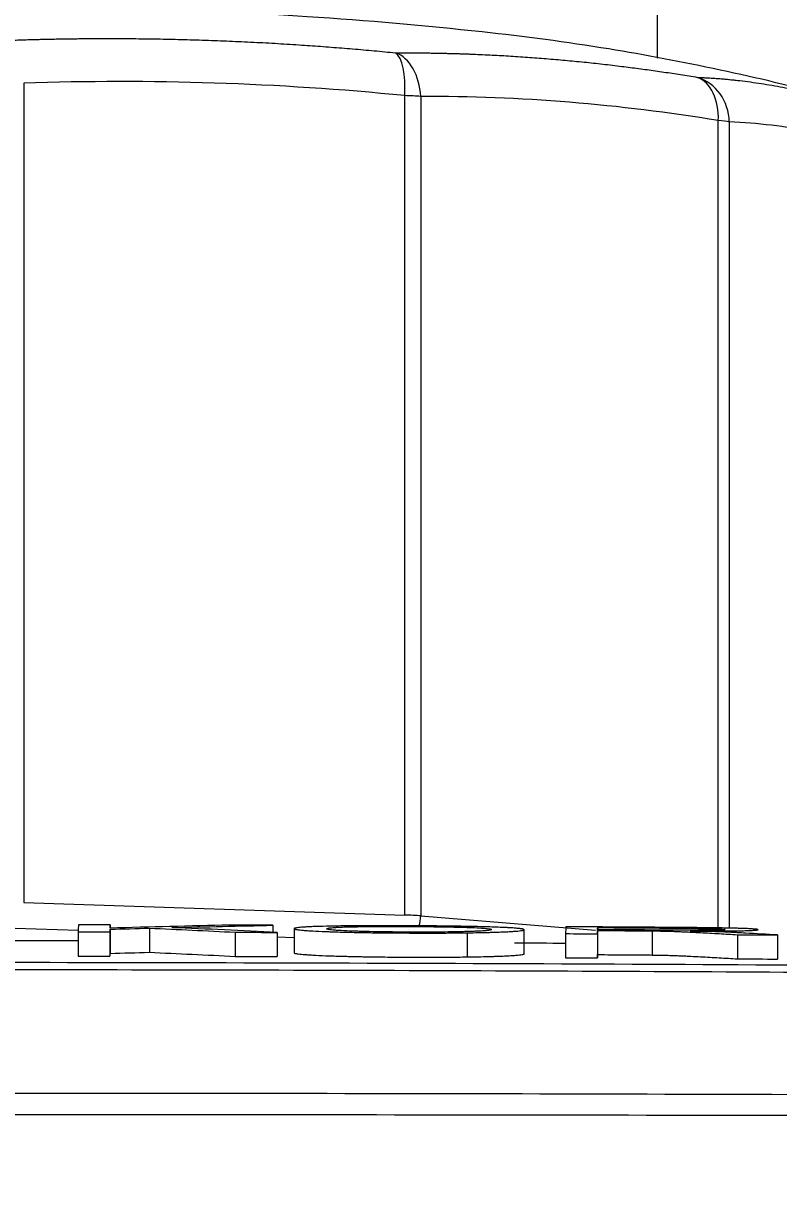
# Model space of a CAD drawing. Header units: millimetres. Extents: x 2433 to 4809, y -10272 to -6912.
# Drawn here: x 3188.61 to 3204.3, y -7997.85 to -7973.26 of the extents above; entities that cross this region are included whole.
import ezdxf

# ---------------------------------------------------------------- set-up
doc = ezdxf.new("R2010")
doc.units = ezdxf.units.MM
doc.layers.add('DIM', color=3, linetype='Continuous', lineweight=13)
doc.styles.add('ARIAL', font='arial.ttf')
doc.dimstyles.get("Standard").update_dxf_attribs({"dimtxt": 15, "dimasz": 15, "dimexe": 0.18, "dimexo": 0.0625, "dimgap": 4, "dimtad": 0, "dimtih": 1, "dimtoh": 1, "dimdec": 1, "dimdsep": 46, "dimtxsty": 'ARIAL', "dimcen": 0, "dimclrd": 3, "dimclre": 3, "dimclrt": 3, "dimadec": 0, "dimazin": 0, "dimtfac": 1, "dimtdec": 1, "dimtofl": 0, "dimtmove": 0, "dimatfit": 3, "dimfxl": 1, "dimtolj": 1, "dimtzin": 0, "dimarcsym": 0})

# ---------------------------------------------------------------- blocks, each defined once
blk = doc.blocks.new('*D46')
at = {"layer": 'Defpoints', "color": 0, "transparency": 16777216}
for p in [(3184.787, -7905.985), (3696.954, -9950.155), (3696.954, -9950.155)]:
    blk.add_point(p, dxfattribs=at)
at = {"layer": 'DIM', "color": 3, "lineweight": -2, "transparency": 16777216}
for p, q in [((3184.85, -7905.985), (3697.134, -7905.985)), ((3696.954, -7923.985), (3696.954, -8911.271)), ((3696.954, -9932.155), (3696.954, -8944.87)), ((3697.016, -9950.155), (3697.134, -9950.155))]:
    blk.add_line(p, q, dxfattribs=at)
at = {"layer": 'DIM', "color": 3, "transparency": 16777216}
for points in [[(3693.954, -7923.985), (3699.954, -7923.985), (3696.954, -7905.985)], [(3693.954, -9932.155), (3699.954, -9932.155), (3696.954, -9950.155)]]:
    blk.add_solid(points, dxfattribs=at)
at = {"layer": 'DIM', "color": 3, "transparency": 16777216, "insert": (3696.954, -8928.07), "char_height": 18, "attachment_point": 5, "style": 'ARIAL'}
blk.add_mtext('\\A1;(2280)', dxfattribs=at)

msp = doc.modelspace()

# ---------------------------------------------------------------- linework, layer by layer
at = {"linetype": 'Continuous', "lineweight": 18}
for p, q in [((3201.787, -7973.974), (3201.787, -7965.715)), ((3190.41, -7992.075), (3190.41, -7992.577)), ((3190.414, -7991.984), (3190.414, -7992.051)), ((3191.23, -7992.053), (3191.23, -7992.555)), ((3193.794, -7991.994), (3193.794, -7992.137)), ((3200.544, -7992.041), (3200.544, -7992.085)), ((3189.747, -7992.131), (3189.747, -7992.632)), ((3190.408, -7992.132), (3190.408, -7992.634)), ((3193.007, -7992.138), (3193.007, -7992.64)), ((3193.881, -7992.141), (3193.881, -7992.643)), ((3199.876, -7992.167), (3199.876, -7992.669)), ((3200.539, -7992.171), (3200.539, -7992.672)), ((3200.541, -7992.102), (3200.541, -7992.603)), ((3201.677, -7992.109), (3201.677, -7992.611)), ((3203.451, -7992.189), (3203.451, -7992.69)), ((3204.282, -7992.194), (3204.282, -7992.696))]:
    msp.add_line(p, q, dxfattribs=at)
at = {"linetype": 'Continuous', "lineweight": 13}
for p, q in [((3188.614, -7974.493), (3188.614, -7991.523)), ((3196.533, -7991.781), (3196.533, -7974.751)), ((3196.865, -7974.768), (3196.865, -7991.799)), ((3203.05, -7992.048), (3203.05, -7975.271)), ((3203.278, -7975.298), (3203.278, -7992.052)), ((3188.614, -7991.523), (3196.533, -7991.781)), ((3196.865, -7991.799), (3200.496, -7992.094)), ((3189.748, -7992.104), (3188.439, -7992.062)), ((3194.235, -7992.251), (3193.881, -7992.239)), ((3197.837, -7992.651), (3197.837, -7992.149))]:
    msp.add_line(p, q, dxfattribs=at)
at = {"linetype": 'Continuous', "lineweight": 18, "extrusion": (0, 0, -1)}
msp.add_arc((-3184.787, -7972.915), 26, 128.6803, 210.5719, dxfattribs=at)
at = {"linetype": 'Continuous', "lineweight": 13}
msp.add_arc((3184.787, -7972.915), 24.5, 336.0234, 48.4537, dxfattribs=at)
for centre, major_axis, ratio, start_param, end_param in [((3196.183, -7974.832), (-0.005, 1), 0.683336, 4.77304, 6.037517), ((3196.183, -7974.832), (0.099, 0.995), 0.342438, 4.828573, 6.09305), ((3202.368, -7975.335), (0.04, 0.999), 0.91007, 4.784744, 6.049221), ((3202.368, -7975.335), (0.165, 0.986), 0.67237, 4.888534, 6.153011), ((3196.183, -7974.832), (-1, 0), 0.087156, 3.962179, 4.354878), ((3202.368, -7975.335), (-1, 0), 0.087156, 3.56948, 3.962179), ((3196.183, -7991.862), (-1, 0), 0.087156, 3.962179, 4.354878), ((3196.524, -7991.831), (-0.04, -0.498), 0.679198, 1.264753, 1.689825)]:
    msp.add_ellipse(centre, major_axis=major_axis, ratio=ratio, start_param=start_param, end_param=end_param, dxfattribs=at)
at = {"linetype": 'Continuous', "lineweight": 18}
for points, knots in [([(3205.737, -7974.922), (3205.635, -7974.886), (3204.736, -7974.582), (3203.044, -7974.197), (3200.624, -7973.731), (3197.858, -7973.374), (3194.763, -7973.109), (3191.226, -7972.925), (3187.699, -7972.829), (3184.091, -7972.807), (3180.568, -7972.856), (3177.125, -7972.978), (3173.679, -7973.192), (3170.593, -7973.494), (3167.717, -7973.95), (3165.599, -7974.387), (3164.387, -7974.763), (3164.05, -7974.874)], [0, 0, 0, 0, 0.007267, 0.063999, 0.122625, 0.19141, 0.284019, 0.361251, 0.441573, 0.517676, 0.593093, 0.669703, 0.750451, 0.843607, 0.913436, 0.976116, 1, 1, 1, 1]), ([(3194.905, -7992.014), (3194.8, -7992.016), (3194.708, -7992.019), (3194.589, -7992.023), (3194.552, -7992.025), (3194.502, -7992.028), (3194.486, -7992.028), (3194.456, -7992.03), (3194.442, -7992.031), (3194.375, -7992.036), (3194.335, -7992.04), (3194.29, -7992.046), (3194.278, -7992.048), (3194.263, -7992.051), (3194.258, -7992.052), (3194.251, -7992.054), (3194.247, -7992.055), (3194.239, -7992.058), (3194.236, -7992.061), (3194.234, -7992.064), (3194.234, -7992.065), (3194.235, -7992.067), (3194.238, -7992.071), (3194.248, -7992.074), (3194.263, -7992.077), (3194.268, -7992.079), (3194.281, -7992.081), (3194.288, -7992.082), (3194.328, -7992.088), (3194.371, -7992.092), (3194.452, -7992.099), (3194.482, -7992.102), (3194.532, -7992.105), (3194.549, -7992.106), (3194.585, -7992.108), (3194.604, -7992.109), (3194.702, -7992.115), (3194.815, -7992.12), (3194.948, -7992.125), (3195.002, -7992.127), (3195.03, -7992.128), (3195.117, -7992.131), (3195.177, -7992.133), (3195.27, -7992.135), (3195.301, -7992.136), (3195.365, -7992.138), (3195.397, -7992.138), (3195.496, -7992.141), (3195.564, -7992.142), (3195.669, -7992.144), (3195.704, -7992.145), (3195.775, -7992.146), (3195.883, -7992.147), (3196.066, -7992.15), (3196.215, -7992.151), (3196.329, -7992.152), (3196.367, -7992.153), (3196.443, -7992.153), (3196.481, -7992.153), (3196.672, -7992.154), (3196.823, -7992.155), (3197.049, -7992.155), (3197.124, -7992.155), (3197.236, -7992.154), (3197.273, -7992.154), (3197.347, -7992.154), (3197.529, -7992.153), (3197.703, -7992.151), (3197.837, -7992.149)], [0, 0, 0, 0, 0.0625, 0.0625, 0.09375, 0.09375, 0.109375, 0.109375, 0.125, 0.125, 0.1875, 0.1875, 0.21875, 0.21875, 0.234375, 0.234375, 0.25, 0.25, 0.28125, 0.28125, 0.296875, 0.296875, 0.3125, 0.34375, 0.34375, 0.359375, 0.359375, 0.375, 0.375, 0.4375, 0.4375, 0.46875, 0.46875, 0.484375, 0.484375, 0.5, 0.5, 0.5625, 0.578125, 0.578125, 0.59375, 0.59375, 0.625, 0.625, 0.640625, 0.640625, 0.65625, 0.65625, 0.6875, 0.6875, 0.703125, 0.703125, 0.71875, 0.75, 0.78125, 0.78125, 0.796875, 0.796875, 0.8125, 0.8125, 0.875, 0.875, 0.90625, 0.90625, 0.921875, 0.921875, 0.9375, 1, 1, 1, 1]), ([(3197.837, -7992.149), (3197.996, -7992.147), (3198.14, -7992.144), (3198.302, -7992.14), (3198.333, -7992.139), (3198.379, -7992.138), (3198.394, -7992.137), (3198.423, -7992.136), (3198.495, -7992.134), (3198.559, -7992.131), (3198.653, -7992.127), (3198.696, -7992.125), (3198.745, -7992.122), (3198.754, -7992.121), (3198.773, -7992.12), (3198.8, -7992.118), (3198.824, -7992.117), (3198.9, -7992.111), (3198.943, -7992.106), (3198.979, -7992.099), (3198.986, -7992.098), (3198.996, -7992.095), (3199.001, -7992.094), (3199.011, -7992.09), (3199.015, -7992.088), (3199.016, -7992.08), (3199.005, -7992.075), (3198.972, -7992.069), (3198.964, -7992.067), (3198.947, -7992.065), (3198.918, -7992.061), (3198.856, -7992.055), (3198.79, -7992.05), (3198.734, -7992.047), (3198.715, -7992.046), (3198.683, -7992.044), (3198.673, -7992.043), (3198.651, -7992.042), (3198.549, -7992.037), (3198.427, -7992.032), (3198.284, -7992.028), (3198.268, -7992.027), (3198.235, -7992.026), (3198.219, -7992.026), (3198.168, -7992.025), (3198.064, -7992.022), (3197.954, -7992.019), (3197.801, -7992.016), (3197.721, -7992.015), (3197.619, -7992.013), (3197.598, -7992.013), (3197.556, -7992.012), (3197.494, -7992.011), (3197.346, -7992.009), (3197.216, -7992.008), (3197.084, -7992.007), (3197.018, -7992.006), (3196.951, -7992.005), (3196.907, -7992.005), (3196.884, -7992.005), (3196.772, -7992.004), (3196.682, -7992.004), (3196.504, -7992.003), (3196.414, -7992.003), (3196.281, -7992.002), (3196.214, -7992.002), (3196.148, -7992.002), (3196.103, -7992.002), (3196.081, -7992.002), (3195.971, -7992.002), (3195.798, -7992.003), (3195.633, -7992.004), (3195.512, -7992.004), (3195.472, -7992.005), (3195.413, -7992.005), (3195.394, -7992.006), (3195.355, -7992.006), (3195.183, -7992.008), (3195.029, -7992.011), (3194.905, -7992.014)], [0, 0, 0, 0, 0.0625, 0.0625, 0.078125, 0.078125, 0.085938, 0.085938, 0.09375, 0.125, 0.125, 0.15625, 0.15625, 0.164063, 0.164063, 0.171875, 0.1875, 0.1875, 0.25, 0.25, 0.265625, 0.265625, 0.28125, 0.28125, 0.3125, 0.3125, 0.375, 0.375, 0.390625, 0.390625, 0.40625, 0.4375, 0.46875, 0.46875, 0.484375, 0.484375, 0.492187, 0.492187, 0.5, 0.5625, 0.5625, 0.570312, 0.570312, 0.578125, 0.578125, 0.59375, 0.625, 0.625, 0.65625, 0.65625, 0.664062, 0.664062, 0.671875, 0.6875, 0.71875, 0.71875, 0.734375, 0.742187, 0.742187, 0.75, 0.75, 0.78125, 0.78125, 0.8125, 0.8125, 0.828125, 0.835937, 0.835937, 0.84375, 0.84375, 0.875, 0.90625, 0.90625, 0.921875, 0.921875, 0.929687, 0.929687, 0.9375, 1, 1, 1, 1]), ([(3195.4, -7992.113), (3195.307, -7992.11), (3195.228, -7992.106), (3195.146, -7992.101), (3195.131, -7992.1), (3195.101, -7992.098), (3195.088, -7992.097), (3195.049, -7992.094), (3195.028, -7992.092), (3194.99, -7992.088), (3194.974, -7992.086), (3194.949, -7992.081), (3194.939, -7992.079), (3194.925, -7992.075), (3194.92, -7992.073), (3194.915, -7992.069), (3194.915, -7992.067), (3194.919, -7992.061), (3194.927, -7992.058), (3194.947, -7992.053), (3194.952, -7992.052), (3194.962, -7992.05), (3194.967, -7992.049), (3194.986, -7992.046), (3195.001, -7992.045), (3195.036, -7992.041), (3195.057, -7992.039), (3195.093, -7992.037), (3195.106, -7992.036), (3195.133, -7992.035), (3195.148, -7992.034), (3195.195, -7992.032), (3195.23, -7992.03), (3195.289, -7992.028), (3195.31, -7992.028), (3195.342, -7992.027), (3195.354, -7992.026), (3195.377, -7992.026), (3195.389, -7992.026), (3195.412, -7992.025), (3195.425, -7992.025), (3195.449, -7992.024), (3195.487, -7992.024), (3195.526, -7992.023), (3195.605, -7992.021), (3195.661, -7992.021), (3195.748, -7992.02), (3195.777, -7992.019), (3195.837, -7992.019), (3195.928, -7992.018), (3196.054, -7992.017), (3196.151, -7992.017), (3196.218, -7992.017), (3196.251, -7992.017), (3196.352, -7992.017), (3196.419, -7992.017), (3196.52, -7992.017), (3196.554, -7992.017), (3196.622, -7992.018), (3196.656, -7992.018), (3196.724, -7992.018), (3196.758, -7992.018), (3196.826, -7992.019), (3196.86, -7992.019), (3197.027, -7992.021), (3197.157, -7992.022), (3197.313, -7992.025), (3197.344, -7992.025), (3197.406, -7992.026), (3197.436, -7992.027), (3197.524, -7992.028), (3197.58, -7992.03), (3197.688, -7992.032), (3197.739, -7992.034), (3197.811, -7992.036), (3197.835, -7992.037), (3197.88, -7992.038), (3197.901, -7992.039), (3198.004, -7992.043), (3198.073, -7992.047), (3198.129, -7992.05)], [0, 0, 0, 0, 0.0625, 0.0625, 0.078125, 0.078125, 0.09375, 0.09375, 0.125, 0.125, 0.15625, 0.15625, 0.1875, 0.1875, 0.21875, 0.21875, 0.25, 0.25, 0.3125, 0.3125, 0.328125, 0.328125, 0.34375, 0.34375, 0.375, 0.375, 0.40625, 0.40625, 0.421875, 0.421875, 0.4375, 0.4375, 0.46875, 0.46875, 0.484375, 0.484375, 0.492187, 0.492187, 0.5, 0.5, 0.507812, 0.507812, 0.515625, 0.53125, 0.53125, 0.5625, 0.5625, 0.578125, 0.578125, 0.59375, 0.625, 0.640625, 0.640625, 0.65625, 0.65625, 0.6875, 0.6875, 0.703125, 0.703125, 0.71875, 0.71875, 0.734375, 0.734375, 0.75, 0.75, 0.8125, 0.8125, 0.828125, 0.828125, 0.84375, 0.84375, 0.875, 0.875, 0.90625, 0.90625, 0.921875, 0.921875, 0.9375, 0.9375, 1, 1, 1, 1]), ([(3198.129, -7992.05), (3198.176, -7992.053), (3198.214, -7992.056), (3198.272, -7992.063), (3198.294, -7992.066), (3198.312, -7992.07), (3198.315, -7992.071), (3198.321, -7992.072), (3198.328, -7992.075), (3198.332, -7992.077), (3198.334, -7992.081), (3198.334, -7992.082), (3198.331, -7992.085), (3198.328, -7992.087), (3198.316, -7992.092), (3198.302, -7992.095), (3198.274, -7992.099), (3198.268, -7992.1), (3198.255, -7992.102), (3198.248, -7992.102), (3198.226, -7992.105), (3198.209, -7992.106), (3198.151, -7992.111), (3198.103, -7992.114), (3198.038, -7992.117), (3198.03, -7992.117), (3198.015, -7992.118), (3198.007, -7992.118), (3197.983, -7992.119), (3197.95, -7992.121), (3197.915, -7992.122), (3197.879, -7992.123), (3197.86, -7992.124), (3197.802, -7992.125), (3197.762, -7992.126), (3197.698, -7992.128), (3197.665, -7992.128), (3197.631, -7992.129), (3197.608, -7992.13), (3197.597, -7992.13), (3197.491, -7992.132), (3197.343, -7992.134), (3197.182, -7992.135), (3197.099, -7992.135), (3197.071, -7992.135), (3197.015, -7992.136), (3196.987, -7992.136), (3196.847, -7992.136), (3196.733, -7992.136), (3196.59, -7992.135), (3196.561, -7992.135), (3196.504, -7992.135), (3196.419, -7992.134), (3196.278, -7992.133), (3196.168, -7992.131), (3196.086, -7992.13), (3196.059, -7992.13), (3196.005, -7992.129), (3195.979, -7992.129), (3195.847, -7992.126), (3195.748, -7992.124), (3195.61, -7992.12), (3195.566, -7992.119), (3195.502, -7992.117), (3195.481, -7992.116), (3195.44, -7992.115), (3195.42, -7992.114), (3195.4, -7992.113)], [0, 0, 0, 0, 0.0625, 0.0625, 0.125, 0.125, 0.140625, 0.140625, 0.15625, 0.1875, 0.1875, 0.21875, 0.21875, 0.25, 0.25, 0.3125, 0.3125, 0.328125, 0.328125, 0.34375, 0.34375, 0.375, 0.375, 0.4375, 0.4375, 0.445313, 0.445313, 0.453125, 0.453125, 0.46875, 0.484375, 0.484375, 0.5, 0.5, 0.53125, 0.53125, 0.546875, 0.554688, 0.554688, 0.5625, 0.5625, 0.625, 0.65625, 0.65625, 0.671875, 0.671875, 0.6875, 0.6875, 0.75, 0.75, 0.765625, 0.765625, 0.78125, 0.8125, 0.84375, 0.84375, 0.859375, 0.859375, 0.875, 0.875, 0.9375, 0.9375, 0.96875, 0.96875, 0.984375, 0.984375, 1, 1, 1, 1]), ([(3202.467, -7992.112), (3202.54, -7992.112), (3202.611, -7992.113), (3202.752, -7992.113), (3202.822, -7992.113), (3202.96, -7992.112), (3203.028, -7992.112), (3203.128, -7992.112), (3203.161, -7992.111), (3203.226, -7992.111), (3203.258, -7992.111), (3203.35, -7992.11), (3203.408, -7992.109), (3203.476, -7992.108), (3203.489, -7992.108), (3203.515, -7992.107), (3203.528, -7992.107), (3203.565, -7992.106), (3203.589, -7992.105), (3203.655, -7992.103), (3203.695, -7992.102), (3203.746, -7992.1), (3203.762, -7992.099), (3203.79, -7992.097), (3203.803, -7992.097), (3203.836, -7992.094), (3203.852, -7992.092), (3203.865, -7992.09), (3203.867, -7992.09), (3203.871, -7992.089), (3203.876, -7992.087), (3203.877, -7992.086), (3203.877, -7992.083), (3203.872, -7992.081), (3203.86, -7992.079), (3203.857, -7992.078), (3203.85, -7992.077), (3203.84, -7992.076), (3203.808, -7992.073), (3203.769, -7992.07), (3203.722, -7992.067), (3203.705, -7992.066), (3203.669, -7992.064), (3203.65, -7992.063), (3203.588, -7992.061), (3203.542, -7992.059), (3203.478, -7992.057), (3203.465, -7992.057), (3203.438, -7992.056), (3203.424, -7992.055), (3203.382, -7992.054), (3203.294, -7992.052), (3203.198, -7992.05), (3203.114, -7992.049), (3203.097, -7992.048), (3203.062, -7992.048), (3203.045, -7992.048), (3202.993, -7992.047), (3202.958, -7992.046), (3202.852, -7992.045), (3202.781, -7992.044), (3202.638, -7992.043), (3202.566, -7992.042), (3202.422, -7992.041), (3202.35, -7992.04), (3202.241, -7992.039), (3202.204, -7992.039), (3202.132, -7992.038), (3202.095, -7992.038), (3201.914, -7992.037), (3201.188, -7992.032), (3200.462, -7992.027), (3199.882, -7992.023)], [0, 0, 0, 0, 0.03125, 0.03125, 0.0625, 0.0625, 0.09375, 0.09375, 0.109375, 0.109375, 0.125, 0.125, 0.15625, 0.15625, 0.164062, 0.164062, 0.171875, 0.171875, 0.1875, 0.1875, 0.21875, 0.21875, 0.234375, 0.234375, 0.25, 0.25, 0.28125, 0.28125, 0.289062, 0.289062, 0.296875, 0.3125, 0.3125, 0.34375, 0.34375, 0.351562, 0.351562, 0.359375, 0.375, 0.40625, 0.40625, 0.421875, 0.421875, 0.4375, 0.4375, 0.46875, 0.46875, 0.476562, 0.476562, 0.484375, 0.484375, 0.5, 0.53125, 0.53125, 0.539062, 0.539062, 0.546875, 0.546875, 0.5625, 0.5625, 0.59375, 0.59375, 0.625, 0.625, 0.65625, 0.65625, 0.671875, 0.671875, 0.6875, 0.6875, 0.75, 1, 1, 1, 1]), ([(3200.544, -7992.041), (3200.842, -7992.043), (3201.289, -7992.046), (3201.81, -7992.05), (3202.034, -7992.051), (3202.127, -7992.052), (3202.146, -7992.052), (3202.183, -7992.052), (3202.239, -7992.053), (3202.294, -7992.053), (3202.368, -7992.054), (3202.405, -7992.054), (3202.479, -7992.055), (3202.516, -7992.055), (3202.589, -7992.056), (3202.625, -7992.057), (3202.696, -7992.058), (3202.731, -7992.059), (3202.782, -7992.059), (3202.798, -7992.06), (3202.831, -7992.061), (3202.847, -7992.061), (3202.878, -7992.062), (3202.893, -7992.062), (3202.923, -7992.063), (3202.937, -7992.063), (3202.978, -7992.064), (3203.003, -7992.065), (3203.039, -7992.067), (3203.05, -7992.067), (3203.072, -7992.068), (3203.102, -7992.069), (3203.127, -7992.071), (3203.148, -7992.072), (3203.154, -7992.073), (3203.165, -7992.074), (3203.17, -7992.074), (3203.183, -7992.076), (3203.188, -7992.077), (3203.194, -7992.078), (3203.195, -7992.079), (3203.196, -7992.08), (3203.196, -7992.08), (3203.194, -7992.082), (3203.19, -7992.083), (3203.181, -7992.084), (3203.178, -7992.085), (3203.169, -7992.085), (3203.164, -7992.086), (3203.136, -7992.088), (3203.103, -7992.09), (3203.062, -7992.091)], [0, 0, 0, 0, 0.25, 0.375, 0.4375, 0.4375, 0.453125, 0.453125, 0.46875, 0.5, 0.5, 0.53125, 0.53125, 0.5625, 0.5625, 0.59375, 0.59375, 0.625, 0.625, 0.640625, 0.640625, 0.65625, 0.65625, 0.671875, 0.671875, 0.6875, 0.6875, 0.71875, 0.71875, 0.734375, 0.734375, 0.75, 0.78125, 0.78125, 0.796875, 0.796875, 0.8125, 0.8125, 0.84375, 0.84375, 0.859375, 0.859375, 0.875, 0.875, 0.90625, 0.90625, 0.921875, 0.921875, 0.9375, 0.9375, 1, 1, 1, 1]), ([(3200.541, -7992.102), (3200.731, -7992.103), (3200.968, -7992.104), (3201.205, -7992.106), (3201.299, -7992.106), (3201.347, -7992.106), (3201.441, -7992.107), (3201.489, -7992.107), (3201.56, -7992.108), (3201.583, -7992.108), (3201.63, -7992.109), (3201.654, -7992.109), (3201.677, -7992.109)], [0, 0, 0, 0, 0.5, 0.625, 0.625, 0.75, 0.75, 0.875, 0.875, 0.9375, 0.9375, 1, 1, 1, 1]), ([(3201.677, -7992.109), (3201.736, -7992.11), (3201.793, -7992.111), (3201.875, -7992.113), (3201.902, -7992.113), (3201.941, -7992.114), (3201.954, -7992.115), (3201.974, -7992.115), (3201.98, -7992.115), (3201.993, -7992.115), (3201.999, -7992.116), (3202.03, -7992.116), (3202.053, -7992.117), (3202.098, -7992.119), (3202.12, -7992.119), (3202.162, -7992.121), (3202.183, -7992.122), (3202.223, -7992.123), (3202.242, -7992.124), (3202.3, -7992.127), (3202.337, -7992.128), (3202.409, -7992.131), (3202.444, -7992.133), (3202.547, -7992.138), (3202.614, -7992.142), (3202.746, -7992.149), (3202.81, -7992.152), (3202.939, -7992.159), (3203.004, -7992.163), (3203.196, -7992.174), (3203.323, -7992.181), (3203.451, -7992.189)], [0, 0, 0, 0, 0.0625, 0.0625, 0.09375, 0.09375, 0.109375, 0.109375, 0.117187, 0.117187, 0.125, 0.125, 0.15625, 0.15625, 0.1875, 0.1875, 0.21875, 0.21875, 0.25, 0.25, 0.3125, 0.3125, 0.375, 0.375, 0.5, 0.5, 0.625, 0.625, 0.75, 0.75, 1, 1, 1, 1]), ([(3203.062, -7992.091), (3203.034, -7992.092), (3203.003, -7992.093), (3202.95, -7992.094), (3202.921, -7992.094), (3202.891, -7992.095), (3202.87, -7992.095), (3202.86, -7992.095), (3202.806, -7992.096), (3202.761, -7992.096), (3202.702, -7992.096), (3202.69, -7992.096), (3202.666, -7992.096), (3202.654, -7992.096), (3202.618, -7992.097), (3202.593, -7992.097), (3202.52, -7992.097), (3202.47, -7992.097), (3202.37, -7992.096), (3202.32, -7992.096), (3202.219, -7992.096), (3202.168, -7992.095), (3202.066, -7992.095), (3202.015, -7992.095), (3201.964, -7992.094)], [0, 0, 0, 0, 0.125, 0.125, 0.1875, 0.21875, 0.21875, 0.25, 0.25, 0.375, 0.375, 0.40625, 0.40625, 0.4375, 0.4375, 0.5, 0.5, 0.625, 0.625, 0.75, 0.75, 0.875, 0.875, 1, 1, 1, 1]), ([(3202.866, -7992.122), (3202.837, -7992.121), (3202.806, -7992.12), (3202.742, -7992.118), (3202.709, -7992.118), (3202.642, -7992.116), (3202.607, -7992.115), (3202.538, -7992.114), (3202.503, -7992.113), (3202.467, -7992.112)], [0, 0, 0, 0, 0.25, 0.25, 0.5, 0.5, 0.75, 0.75, 1, 1, 1, 1]), ([(3204.282, -7992.194), (3204.06, -7992.181), (3203.782, -7992.166), (3203.504, -7992.15), (3203.435, -7992.147), (3203.421, -7992.146), (3203.393, -7992.144), (3203.351, -7992.142), (3203.306, -7992.14), (3203.215, -7992.136), (3203.151, -7992.133), (3203.015, -7992.127), (3202.943, -7992.125), (3202.866, -7992.122)], [0, 0, 0, 0, 0.5, 0.625, 0.625, 0.65625, 0.65625, 0.6875, 0.75, 0.75, 0.875, 0.875, 1, 1, 1, 1]), ([(3194.235, -7992.564), (3194.235, -7992.564), (3194.235, -7992.564), (3194.234, -7992.565), (3194.234, -7992.566), (3194.235, -7992.569), (3194.238, -7992.572), (3194.248, -7992.575), (3194.263, -7992.579), (3194.268, -7992.58), (3194.281, -7992.582), (3194.288, -7992.584), (3194.328, -7992.589), (3194.371, -7992.594), (3194.452, -7992.601), (3194.482, -7992.603), (3194.532, -7992.607), (3194.549, -7992.608), (3194.585, -7992.61), (3194.604, -7992.611), (3194.702, -7992.617), (3194.815, -7992.622), (3194.948, -7992.627), (3195.002, -7992.629), (3195.03, -7992.63), (3195.117, -7992.633), (3195.177, -7992.634), (3195.27, -7992.637), (3195.301, -7992.638), (3195.365, -7992.639), (3195.397, -7992.64), (3195.496, -7992.642), (3195.564, -7992.644), (3195.669, -7992.646), (3195.704, -7992.646), (3195.775, -7992.647), (3195.883, -7992.649), (3196.066, -7992.652), (3196.215, -7992.653), (3196.329, -7992.654), (3196.367, -7992.654), (3196.443, -7992.655), (3196.481, -7992.655), (3196.672, -7992.656), (3196.823, -7992.656), (3197.049, -7992.656), (3197.124, -7992.656), (3197.236, -7992.656), (3197.273, -7992.656), (3197.347, -7992.655), (3197.529, -7992.654), (3197.703, -7992.653), (3197.837, -7992.651)], [0, 0, 0, 0, 0.000696, 0.000696, 0.02242, 0.02242, 0.044144, 0.087592, 0.087592, 0.109316, 0.109316, 0.13104, 0.13104, 0.217936, 0.217936, 0.261384, 0.261384, 0.283108, 0.283108, 0.304832, 0.304832, 0.391728, 0.413452, 0.413452, 0.435176, 0.435176, 0.478624, 0.478624, 0.500348, 0.500348, 0.522072, 0.522072, 0.56552, 0.56552, 0.587244, 0.587244, 0.608968, 0.652416, 0.695864, 0.695864, 0.717588, 0.717588, 0.739312, 0.739312, 0.826208, 0.826208, 0.869656, 0.869656, 0.89138, 0.89138, 0.913104, 1, 1, 1, 1]), ([(3197.837, -7992.651), (3197.996, -7992.649), (3198.14, -7992.646), (3198.302, -7992.642), (3198.333, -7992.641), (3198.379, -7992.639), (3198.394, -7992.639), (3198.423, -7992.638), (3198.495, -7992.636), (3198.559, -7992.633), (3198.653, -7992.629), (3198.696, -7992.626), (3198.745, -7992.624), (3198.754, -7992.623), (3198.773, -7992.622), (3198.8, -7992.62), (3198.824, -7992.618), (3198.9, -7992.612), (3198.943, -7992.607), (3198.979, -7992.601), (3198.986, -7992.6), (3198.996, -7992.597), (3199.001, -7992.596), (3199.011, -7992.592), (3199.015, -7992.589), (3199.015, -7992.586), (3199.015, -7992.586), (3199.015, -7992.586)], [0, 0, 0, 0, 0.198236, 0.198236, 0.247795, 0.247795, 0.272575, 0.272575, 0.297354, 0.396472, 0.396472, 0.495591, 0.495591, 0.52037, 0.52037, 0.54515, 0.594709, 0.594709, 0.792945, 0.792945, 0.842504, 0.842504, 0.892063, 0.892063, 0.991181, 0.991181, 1, 1, 1, 1]), ([(3200.541, -7992.603), (3200.731, -7992.604), (3200.968, -7992.606), (3201.205, -7992.607), (3201.299, -7992.608), (3201.347, -7992.608), (3201.442, -7992.609), (3201.489, -7992.609), (3201.56, -7992.61), (3201.583, -7992.61), (3201.63, -7992.61), (3201.654, -7992.61), (3201.677, -7992.611)], [0, 0, 0, 0, 0.5, 0.625, 0.625, 0.75, 0.75, 0.875, 0.875, 0.9375, 0.9375, 1, 1, 1, 1]), ([(3201.677, -7992.611), (3201.736, -7992.612), (3201.793, -7992.613), (3201.875, -7992.614), (3201.902, -7992.615), (3201.941, -7992.616), (3201.954, -7992.616), (3201.974, -7992.616), (3201.98, -7992.617), (3201.993, -7992.617), (3201.999, -7992.617), (3202.03, -7992.618), (3202.053, -7992.619), (3202.098, -7992.62), (3202.12, -7992.621), (3202.162, -7992.622), (3202.183, -7992.623), (3202.223, -7992.625), (3202.242, -7992.626), (3202.3, -7992.628), (3202.337, -7992.63), (3202.409, -7992.633), (3202.444, -7992.635), (3202.547, -7992.64), (3202.614, -7992.643), (3202.746, -7992.65), (3202.81, -7992.654), (3202.939, -7992.661), (3203.004, -7992.664), (3203.196, -7992.675), (3203.323, -7992.683), (3203.451, -7992.69)], [0, 0, 0, 0, 0.0625, 0.0625, 0.09375, 0.09375, 0.109375, 0.109375, 0.117188, 0.117188, 0.125, 0.125, 0.15625, 0.15625, 0.1875, 0.1875, 0.21875, 0.21875, 0.25, 0.25, 0.3125, 0.3125, 0.375, 0.375, 0.5, 0.5, 0.625, 0.625, 0.75, 0.75, 1, 1, 1, 1])]:
    msp.add_open_spline(points, degree=3, knots=knots, dxfattribs=at)
at = {"linetype": 'Continuous', "lineweight": 13}
for points, knots in [([(3188.313, -7973.6), (3188.353, -7973.599), (3188.432, -7973.596), (3188.55, -7973.592), (3188.668, -7973.588), (3188.786, -7973.585), (3188.904, -7973.582), (3189.022, -7973.579), (3189.14, -7973.577), (3189.258, -7973.574), (3189.375, -7973.572), (3189.493, -7973.57), (3189.611, -7973.569), (3189.729, -7973.567), (3189.847, -7973.566), (3189.965, -7973.565), (3190.083, -7973.565), (3190.2, -7973.564), (3190.446, -7973.564), (3190.82, -7973.565), (3191.322, -7973.571), (3191.824, -7973.581), (3192.327, -7973.596), (3192.829, -7973.614), (3193.331, -7973.637), (3193.834, -7973.663), (3194.243, -7973.689), (3194.559, -7973.71), (3194.782, -7973.726), (3195.005, -7973.743), (3195.228, -7973.76), (3195.451, -7973.779), (3195.674, -7973.798), (3195.898, -7973.818), (3196.121, -7973.839), (3196.271, -7973.854), (3196.345, -7973.861)], [0, 0, 0, 0, 0.014759, 0.029506, 0.044243, 0.05897, 0.07369, 0.088402, 0.103107, 0.117807, 0.132503, 0.147195, 0.161885, 0.176573, 0.191261, 0.20595, 0.22064, 0.235333, 0.250029, 0.312597, 0.37507, 0.43753, 0.500059, 0.56257, 0.625013, 0.687472, 0.750029, 0.777777, 0.805516, 0.833253, 0.860994, 0.888747, 0.916517, 0.944311, 0.972137, 1, 1, 1, 1]), ([(3196.345, -7973.861), (3196.376, -7973.861), (3196.437, -7973.861), (3196.529, -7973.861), (3196.621, -7973.861), (3196.713, -7973.861), (3196.805, -7973.862), (3196.897, -7973.863), (3196.989, -7973.864), (3197.081, -7973.865), (3197.173, -7973.866), (3197.264, -7973.868), (3197.356, -7973.87), (3197.448, -7973.873), (3197.54, -7973.875), (3197.632, -7973.878), (3197.724, -7973.881), (3197.816, -7973.884), (3198.008, -7973.891), (3198.299, -7973.904), (3198.691, -7973.925), (3199.083, -7973.951), (3199.475, -7973.981), (3199.867, -7974.015), (3200.26, -7974.053), (3200.652, -7974.095), (3200.973, -7974.133), (3201.22, -7974.164), (3201.394, -7974.187), (3201.569, -7974.211), (3201.743, -7974.235), (3201.918, -7974.26), (3202.092, -7974.287), (3202.267, -7974.314), (3202.442, -7974.342), (3202.559, -7974.361), (3202.617, -7974.371)], [0, 0, 0, 0, 0.014755, 0.0295, 0.044234, 0.058958, 0.073674, 0.088383, 0.103085, 0.117782, 0.132474, 0.147163, 0.161849, 0.176534, 0.191218, 0.205903, 0.22059, 0.235279, 0.249971, 0.312524, 0.374981, 0.437426, 0.499941, 0.562466, 0.624924, 0.687398, 0.749971, 0.777727, 0.805473, 0.833216, 0.860964, 0.888723, 0.916499, 0.9443, 0.972131, 1, 1, 1, 1]), ([(3202.617, -7974.371), (3202.635, -7974.372), (3202.669, -7974.373), (3202.721, -7974.375), (3202.773, -7974.378), (3202.825, -7974.381), (3202.877, -7974.384), (3202.929, -7974.387), (3202.981, -7974.391), (3203.033, -7974.394), (3203.085, -7974.398), (3203.136, -7974.403), (3203.188, -7974.407), (3203.24, -7974.412), (3203.292, -7974.417), (3203.344, -7974.422), (3203.396, -7974.428), (3203.448, -7974.433), (3203.557, -7974.446), (3203.722, -7974.467), (3203.944, -7974.499), (3204.166, -7974.535), (3204.388, -7974.575), (3204.611, -7974.62), (3204.834, -7974.669), (3205.057, -7974.722), (3205.239, -7974.768), (3205.379, -7974.806), (3205.462, -7974.829), (3205.511, -7974.843), (3205.528, -7974.848)], [0, 0, 0, 0, 0.018012, 0.036011, 0.053997, 0.071971, 0.089936, 0.107891, 0.125838, 0.143779, 0.161714, 0.179645, 0.197573, 0.215499, 0.233424, 0.251351, 0.269279, 0.28721, 0.305146, 0.381504, 0.457747, 0.533975, 0.610289, 0.686615, 0.762859, 0.839122, 0.915506, 0.949388, 0.983258, 1, 1, 1, 1]), ([(3196.533, -7974.751), (3195.215, -7974.619), (3193.895, -7974.534), (3191.253, -7974.448), (3189.932, -7974.447), (3188.614, -7974.493)], [0, 0, 0, 0, 0.5, 0.5, 1, 1, 1, 1]), ([(3203.05, -7975.271), (3202.02, -7975.099), (3200.989, -7974.973), (3198.925, -7974.805), (3197.895, -7974.764), (3196.865, -7974.768)], [0, 0, 0, 0, 0.5, 0.5, 1, 1, 1, 1]), ([(3206.785, -7975.969), (3206.201, -7975.769), (3205.616, -7975.615), (3204.446, -7975.391), (3203.862, -7975.322), (3203.278, -7975.298)], [0, 0, 0, 0, 0.5, 0.5, 1, 1, 1, 1]), ([(3102.238, -7993.779), (3102.312, -7993.777), (3102.425, -7993.774), (3102.601, -7993.77), (3102.791, -7993.765), (3103.053, -7993.759), (3103.386, -7993.751), (3103.79, -7993.741), (3104.266, -7993.73), (3104.813, -7993.717), (3105.432, -7993.702), (3106.123, -7993.686), (3106.885, -7993.668), (3107.719, -7993.649), (3108.624, -7993.628), (3109.602, -7993.606), (3110.65, -7993.583), (3111.77, -7993.558), (3112.962, -7993.533), (3115.086, -7993.488), (3118.118, -7993.426), (3122.034, -7993.35), (3125.952, -7993.279), (3129.872, -7993.213), (3133.792, -7993.151), (3140.345, -7993.055), (3149.518, -7992.942), (3161.299, -7992.838), (3173.042, -7992.775), (3184.767, -7992.754), (3196.493, -7992.773), (3208.242, -7992.833), (3220.011, -7992.935), (3229.825, -7993.054), (3237.677, -7993.17), (3243.559, -7993.267), (3249.433, -7993.374), (3253.936, -7993.463), (3257.024, -7993.528), (3258.65, -7993.563), (3260.133, -7993.596), (3261.471, -7993.626), (3262.666, -7993.653), (3263.717, -7993.678), (3264.623, -7993.699), (3265.386, -7993.717), (3266.005, -7993.732), (3266.48, -7993.743), (3266.812, -7993.751), (3267.032, -7993.756), (3267.19, -7993.76), (3267.333, -7993.764), (3267.476, -7993.768), (3267.619, -7993.771), (3267.762, -7993.775), (3267.906, -7993.779), (3268.05, -7993.783), (3268.194, -7993.787), (3268.339, -7993.791), (3268.437, -7993.794), (3268.487, -7993.795), (3268.489, -7993.795)], [0, 0, 0, 0, 0.001332, 0.002045, 0.00319, 0.004766, 0.006772, 0.009208, 0.012076, 0.015375, 0.019105, 0.023267, 0.02786, 0.032884, 0.038339, 0.044225, 0.050542, 0.05729, 0.064469, 0.072078, 0.095656, 0.119236, 0.142818, 0.166403, 0.189991, 0.213583, 0.28466, 0.355479, 0.426048, 0.496377, 0.566846, 0.637448, 0.708189, 0.779079, 0.814498, 0.849883, 0.885236, 0.920558, 0.931219, 0.941015, 0.949944, 0.958007, 0.965203, 0.971533, 0.976996, 0.981592, 0.98532, 0.988184, 0.990182, 0.991313, 0.992172, 0.993032, 0.993894, 0.994757, 0.995622, 0.996488, 0.997355, 0.998224, 0.999094, 0.999965, 1, 1, 1, 1]), ([(3278.84, -7994.311), (3278.711, -7994.305), (3278.452, -7994.293), (3278.064, -7994.275), (3277.679, -7994.257), (3277.296, -7994.24), (3276.915, -7994.223), (3276.536, -7994.207), (3275.847, -7994.177), (3274.932, -7994.14), (3273.875, -7994.098), (3273.071, -7994.068), (3272.519, -7994.049), (3272.159, -7994.036), (3271.908, -7994.027), (3271.683, -7994.02), (3271.458, -7994.012), (3271.233, -7994.005), (3271.008, -7993.997), (3270.784, -7993.99), (3270.56, -7993.983), (3270.337, -7993.976), (3270.113, -7993.969), (3269.89, -7993.962), (3269.667, -7993.955), (3269.444, -7993.949), (3269.222, -7993.942), (3268.999, -7993.936), (3268.565, -7993.924), (3267.925, -7993.906), (3267.078, -7993.886), (3266.246, -7993.866), (3265.133, -7993.84), (3263.742, -7993.808), (3262.063, -7993.771), (3260.524, -7993.737), (3259.125, -7993.708), (3257.865, -7993.681), (3256.606, -7993.655), (3255.338, -7993.629), (3253.492, -7993.592), (3250.499, -7993.534), (3245.795, -7993.448), (3239.38, -7993.341), (3231.513, -7993.226), (3222.705, -7993.118), (3213.468, -7993.03), (3204.056, -7992.966), (3194.467, -7992.926), (3187.819, -7992.918), (3184.169, -7992.918), (3183.579, -7992.919), (3182.988, -7992.919), (3182.397, -7992.919), (3181.806, -7992.92), (3181.215, -7992.92), (3180.625, -7992.921), (3180.034, -7992.922), (3179.443, -7992.923), (3178.852, -7992.924), (3178.261, -7992.925), (3177.67, -7992.926), (3177.079, -7992.928), (3176.488, -7992.929), (3175.897, -7992.93), (3175.306, -7992.932), (3174.715, -7992.934), (3174.124, -7992.936), (3173.533, -7992.938), (3172.943, -7992.94), (3172.352, -7992.942), (3171.761, -7992.944), (3171.17, -7992.946), (3170.579, -7992.949), (3169.988, -7992.951), (3169.398, -7992.954), (3168.807, -7992.957), (3168.216, -7992.959), (3167.625, -7992.962), (3167.035, -7992.965), (3166.444, -7992.968), (3165.853, -7992.972), (3165.262, -7992.975), (3164.672, -7992.978), (3164.081, -7992.982), (3163.49, -7992.986), (3162.9, -7992.989), (3162.309, -7992.993), (3161.718, -7992.997), (3161.128, -7993.001), (3160.537, -7993.005), (3159.946, -7993.01), (3159.356, -7993.014), (3158.765, -7993.018), (3158.175, -7993.023), (3157.584, -7993.028), (3156.993, -7993.032), (3156.403, -7993.037), (3155.812, -7993.042), (3155.222, -7993.047), (3154.631, -7993.052), (3154.041, -7993.058), (3153.45, -7993.063), (3152.859, -7993.068), (3152.269, -7993.074), (3151.678, -7993.08), (3151.088, -7993.085), (3150.497, -7993.091), (3149.907, -7993.097), (3149.316, -7993.103), (3148.726, -7993.109), (3148.135, -7993.115), (3147.545, -7993.122), (3146.954, -7993.128), (3146.364, -7993.135), (3145.773, -7993.141), (3145.183, -7993.148), (3144.592, -7993.155), (3144.002, -7993.162), (3143.411, -7993.169), (3142.821, -7993.176), (3142.23, -7993.183), (3141.64, -7993.191), (3141.049, -7993.198), (3140.459, -7993.206), (3139.868, -7993.213), (3139.278, -7993.221), (3138.687, -7993.229), (3138.097, -7993.237), (3137.506, -7993.245), (3136.916, -7993.253), (3136.326, -7993.261), (3135.735, -7993.27), (3135.145, -7993.278), (3134.554, -7993.287), (3133.964, -7993.295), (3133.373, -7993.304), (3132.783, -7993.313), (3132.193, -7993.322), (3131.602, -7993.331), (3131.012, -7993.34), (3130.422, -7993.349), (3129.831, -7993.359), (3129.241, -7993.368), (3128.651, -7993.378), (3128.06, -7993.387), (3127.47, -7993.397), (3126.88, -7993.407), (3126.29, -7993.417), (3125.7, -7993.427), (3125.109, -7993.437), (3124.519, -7993.447), (3123.929, -7993.458), (3123.339, -7993.468), (3122.749, -7993.479), (3122.159, -7993.489), (3121.569, -7993.5), (3120.979, -7993.511), (3120.389, -7993.522), (3119.799, -7993.533), (3119.209, -7993.544), (3118.619, -7993.555), (3118.029, -7993.567), (3117.439, -7993.578), (3116.849, -7993.59), (3116.259, -7993.601), (3115.67, -7993.613), (3115.08, -7993.625), (3114.49, -7993.637), (3113.9, -7993.649), (3113.31, -7993.661), (3112.721, -7993.673), (3112.131, -7993.685), (3111.541, -7993.698), (3110.952, -7993.71), (3110.362, -7993.723), (3109.773, -7993.736), (3109.183, -7993.748), (3108.593, -7993.761), (3108.004, -7993.774), (3107.414, -7993.787), (3106.825, -7993.801), (3106.235, -7993.814), (3105.646, -7993.827), (3105.057, -7993.841), (3104.468, -7993.854), (3103.879, -7993.868), (3103.29, -7993.882), (3102.71, -7993.895), (3102.146, -7993.909), (3101.599, -7993.922), (3101.061, -7993.937), (3100.523, -7993.951), (3099.984, -7993.967), (3099.444, -7993.983), (3098.902, -7994), (3098.359, -7994.017), (3097.814, -7994.036), (3097.269, -7994.054), (3096.723, -7994.074), (3096.176, -7994.094), (3095.629, -7994.115), (3095.082, -7994.137), (3094.533, -7994.159), (3093.983, -7994.181), (3093.432, -7994.205), (3092.881, -7994.229), (3092.328, -7994.253), (3091.775, -7994.278), (3091.221, -7994.304), (3090.851, -7994.321), (3090.667, -7994.33)], [0, 0, 0, 0, 0.002075, 0.004138, 0.006191, 0.008234, 0.010265, 0.012285, 0.014295, 0.021282, 0.026906, 0.031182, 0.034123, 0.035734, 0.036934, 0.038133, 0.039331, 0.040527, 0.041722, 0.042916, 0.044109, 0.0453, 0.04649, 0.047678, 0.048865, 0.050051, 0.051235, 0.052418, 0.053599, 0.058178, 0.06263, 0.067121, 0.071464, 0.080395, 0.089328, 0.098262, 0.104962, 0.111662, 0.118361, 0.12506, 0.131886, 0.147806, 0.172816, 0.206909, 0.250083, 0.298211, 0.347252, 0.397214, 0.448106, 0.499939, 0.503075, 0.50621, 0.509346, 0.512481, 0.515617, 0.518753, 0.521889, 0.525026, 0.528162, 0.531298, 0.534435, 0.537571, 0.540708, 0.543844, 0.546981, 0.550118, 0.553254, 0.55639, 0.559527, 0.562663, 0.565799, 0.568935, 0.572072, 0.575208, 0.578344, 0.58148, 0.584616, 0.587751, 0.590887, 0.594023, 0.597159, 0.600295, 0.60343, 0.606566, 0.609702, 0.612837, 0.615973, 0.619109, 0.622244, 0.62538, 0.628516, 0.631651, 0.634787, 0.637923, 0.641058, 0.644194, 0.647329, 0.650465, 0.653601, 0.656736, 0.659872, 0.663008, 0.666143, 0.669279, 0.672415, 0.675551, 0.678686, 0.681822, 0.684958, 0.688094, 0.69123, 0.694366, 0.697502, 0.700638, 0.703774, 0.70691, 0.710046, 0.713183, 0.716319, 0.719455, 0.722592, 0.725728, 0.728865, 0.732001, 0.735138, 0.738275, 0.741411, 0.744548, 0.747685, 0.750822, 0.753959, 0.757096, 0.760233, 0.763371, 0.766508, 0.769645, 0.772782, 0.775919, 0.779056, 0.782193, 0.785331, 0.788468, 0.791605, 0.794742, 0.797879, 0.801016, 0.804154, 0.807291, 0.810428, 0.813565, 0.816702, 0.819839, 0.822977, 0.826114, 0.829251, 0.832388, 0.835525, 0.838662, 0.841799, 0.844936, 0.848073, 0.85121, 0.854347, 0.857484, 0.860621, 0.863758, 0.866895, 0.870032, 0.873168, 0.876305, 0.879442, 0.882579, 0.885716, 0.888853, 0.891989, 0.895126, 0.898263, 0.9014, 0.904538, 0.907675, 0.910812, 0.913948, 0.917084, 0.92022, 0.923354, 0.926487, 0.929624, 0.932769, 0.935889, 0.938885, 0.94177, 0.944623, 0.947485, 0.950355, 0.953234, 0.95612, 0.959013, 0.961913, 0.96482, 0.967728, 0.970638, 0.973551, 0.97647, 0.979394, 0.982324, 0.985259, 0.988198, 0.991142, 0.994091, 0.997043, 1, 1, 1, 1]), ([(3280.647, -7996.243), (3280.546, -7996.24), (3280.343, -7996.234), (3280.04, -7996.226), (3279.739, -7996.217), (3279.438, -7996.209), (3279.138, -7996.201), (3278.839, -7996.193), (3278.541, -7996.186), (3278.244, -7996.179), (3277.949, -7996.172), (3277.501, -7996.161), (3276.904, -7996.148), (3276.261, -7996.136), (3275.739, -7996.126), (3275.346, -7996.12), (3274.99, -7996.114), (3274.694, -7996.11), (3274.434, -7996.106), (3274.184, -7996.103), (3273.957, -7996.1), (3273.762, -7996.097), (3273.613, -7996.095), (3273.463, -7996.093), (3273.314, -7996.091), (3273.177, -7996.089), (3273.049, -7996.088), (3272.925, -7996.086), (3272.787, -7996.084), (3272.635, -7996.082), (3272.469, -7996.08), (3272.288, -7996.078), (3272.094, -7996.075), (3271.887, -7996.073), (3271.601, -7996.069), (3271.242, -7996.064), (3270.815, -7996.059), (3270.387, -7996.053), (3269.96, -7996.048), (3269.532, -7996.042), (3269.105, -7996.037), (3268.737, -7996.032), (3268.329, -7996.027), (3267.78, -7996.02), (3266.932, -7996.009), (3265.785, -7995.994), (3264.338, -7995.976), (3262.721, -7995.956), (3261.07, -7995.937), (3259.519, -7995.918), (3258.076, -7995.902), (3255.108, -7995.868), (3250.609, -7995.82), (3244.574, -7995.761), (3238.628, -7995.708), (3230.57, -7995.644), (3220.452, -7995.579), (3208.33, -7995.523), (3196.461, -7995.491), (3184.766, -7995.482), (3173.072, -7995.493), (3161.204, -7995.528), (3149.067, -7995.586), (3138.891, -7995.654), (3130.763, -7995.72), (3124.771, -7995.774), (3118.774, -7995.834), (3114.526, -7995.881), (3112.027, -7995.909), (3111.279, -7995.918), (3110.53, -7995.927), (3109.782, -7995.936), (3109.033, -7995.944), (3108.285, -7995.953), (3107.536, -7995.963), (3106.787, -7995.972), (3106.039, -7995.981), (3105.29, -7995.99), (3104.542, -7996), (3103.793, -7996.009), (3103.045, -7996.019), (3102.297, -7996.028), (3101.548, -7996.038), (3100.985, -7996.046), (3100.605, -7996.051), (3100.408, -7996.053), (3100.208, -7996.056), (3100.005, -7996.059), (3099.799, -7996.061), (3099.59, -7996.064), (3099.378, -7996.067), (3099.163, -7996.07), (3098.945, -7996.072), (3098.724, -7996.075), (3098.499, -7996.078), (3098.272, -7996.081), (3098.041, -7996.084), (3097.751, -7996.088), (3097.41, -7996.093), (3097.026, -7996.098), (3096.663, -7996.103), (3096.379, -7996.106), (3096.165, -7996.109), (3096.016, -7996.111), (3095.867, -7996.113), (3095.718, -7996.115), (3095.589, -7996.117), (3095.482, -7996.118), (3095.396, -7996.119), (3095.311, -7996.12), (3095.227, -7996.121), (3095.144, -7996.123), (3095.062, -7996.124), (3094.981, -7996.125), (3094.901, -7996.126), (3094.797, -7996.127), (3094.664, -7996.129), (3094.5, -7996.132), (3094.327, -7996.135), (3094.144, -7996.138), (3093.952, -7996.141), (3093.751, -7996.144), (3093.541, -7996.148), (3093.149, -7996.155), (3092.576, -7996.167), (3091.913, -7996.181), (3091.333, -7996.195), (3090.839, -7996.207), (3090.341, -7996.22), (3089.84, -7996.234), (3089.337, -7996.248), (3089, -7996.258), (3088.831, -7996.263)], [0, 0, 0, 0, 0.001586, 0.003167, 0.004742, 0.006312, 0.007877, 0.009437, 0.010991, 0.012539, 0.014082, 0.01562, 0.019544, 0.02343, 0.025672, 0.02772, 0.029577, 0.031241, 0.032358, 0.033662, 0.035152, 0.035935, 0.036718, 0.037501, 0.038284, 0.039066, 0.039644, 0.040295, 0.041018, 0.041815, 0.042684, 0.043626, 0.044641, 0.045728, 0.046889, 0.049124, 0.051359, 0.053593, 0.055826, 0.058059, 0.060291, 0.062522, 0.063823, 0.066687, 0.071114, 0.077103, 0.084656, 0.093771, 0.10242, 0.11051, 0.118041, 0.125015, 0.156965, 0.188438, 0.219435, 0.249957, 0.314435, 0.377574, 0.439382, 0.499866, 0.56026, 0.622062, 0.685281, 0.749922, 0.781135, 0.812378, 0.843651, 0.874957, 0.878863, 0.88277, 0.886676, 0.890583, 0.89449, 0.898396, 0.902303, 0.90621, 0.910118, 0.914025, 0.917932, 0.92184, 0.925747, 0.929655, 0.933562, 0.93747, 0.938482, 0.93951, 0.940554, 0.941614, 0.94269, 0.943783, 0.944891, 0.946016, 0.947157, 0.948314, 0.949487, 0.950676, 0.951881, 0.953102, 0.955228, 0.95724, 0.959137, 0.960921, 0.961705, 0.962488, 0.96327, 0.964051, 0.964832, 0.965287, 0.965737, 0.966181, 0.966621, 0.967055, 0.967484, 0.967908, 0.968327, 0.968741, 0.969549, 0.970404, 0.971309, 0.972261, 0.973262, 0.974312, 0.975409, 0.976556, 0.980442, 0.98437, 0.986936, 0.989518, 0.992115, 0.994728, 0.997356, 1, 1, 1, 1]), ([(3089.08, -7996.394), (3090.074, -7996.379), (3091.068, -7996.37), (3093.056, -7996.352), (3094.05, -7996.342), (3097.033, -7996.315), (3099.022, -7996.298), (3104.99, -7996.247), (3108.97, -7996.216), (3120.914, -7996.129), (3128.882, -7996.081), (3144.829, -7996.003), (3152.807, -7995.974), (3168.764, -7995.935), (3176.743, -7995.925), (3192.704, -7995.923), (3200.687, -7995.932), (3216.646, -7995.968), (3224.622, -7995.995), (3240.568, -7996.07), (3248.539, -7996.116), (3260.488, -7996.201), (3264.469, -7996.231), (3270.439, -7996.28), (3272.429, -7996.298), (3275.412, -7996.324), (3276.407, -7996.333), (3278.395, -7996.351), (3279.389, -7996.36), (3280.383, -7996.374)], [0, 0, 0, 0, 0.015625, 0.015625, 0.03125, 0.03125, 0.0625, 0.0625, 0.125, 0.125, 0.25, 0.25, 0.375, 0.375, 0.5, 0.5, 0.625, 0.625, 0.75, 0.75, 0.875, 0.875, 0.9375, 0.9375, 0.96875, 0.96875, 0.984375, 0.984375, 1, 1, 1, 1])]:
    msp.add_open_spline(points, degree=3, knots=knots, dxfattribs=at)
at = {"linetype": 'Continuous', "lineweight": 18}
for points, degree in [([(3189.753, -7991.982), (3189.751, -7992.024), (3189.749, -7992.074), (3189.747, -7992.131)], 3), ([(3190.414, -7991.984), (3190.193, -7991.983), (3189.973, -7991.983), (3189.753, -7991.982)], 3), ([(3190.408, -7992.132), (3190.409, -7992.112), (3190.409, -7992.093), (3190.41, -7992.075)], 3), ([(3190.41, -7992.075), (3190.683, -7992.068), (3190.956, -7992.06), (3191.23, -7992.053)], 3), ([(3190.411, -7992.052), (3190.412, -7992.027), (3190.413, -7992.004), (3190.414, -7991.984)], 3), ([(3192.898, -7991.99), (3192.069, -7992.008), (3191.24, -7992.029), (3190.411, -7992.052)], 3), ([(3191.23, -7992.053), (3191.822, -7992.079), (3192.415, -7992.108), (3193.007, -7992.138)], 3), ([(3191.694, -7992.041), (3192.394, -7992.024), (3193.094, -7992.008), (3193.794, -7991.994)], 3), ([(3193.881, -7992.141), (3193.152, -7992.105), (3192.423, -7992.072), (3191.694, -7992.041)], 3), ([(3193.794, -7991.994), (3193.496, -7991.992), (3193.197, -7991.991), (3192.898, -7991.99)], 3), ([(3194.235, -7992.063), (3194.235, -7992.564)], 1), ([(3199.015, -7992.586), (3199.015, -7992.085)], 1), ([(3199.882, -7992.023), (3199.88, -7992.064), (3199.878, -7992.112), (3199.876, -7992.167)], 3), ([(3200.542, -7992.085), (3200.542, -7992.07), (3200.543, -7992.055), (3200.544, -7992.041)], 3), ([(3201.964, -7992.094), (3201.49, -7992.091), (3201.016, -7992.088), (3200.542, -7992.085)], 3), ([(3189.746, -7992.317), (3188.635, -7992.314), (3187.524, -7992.312), (3186.414, -7992.311)], 3), ([(3189.747, -7992.131), (3189.967, -7992.131), (3190.188, -7992.131), (3190.408, -7992.132)], 3), ([(3193.007, -7992.138), (3193.298, -7992.139), (3193.59, -7992.14), (3193.881, -7992.141)], 3), ([(3199.876, -7992.167), (3200.097, -7992.168), (3200.318, -7992.169), (3200.539, -7992.171)], 3), ([(3200.539, -7992.171), (3200.539, -7992.146), (3200.54, -7992.123), (3200.541, -7992.102)], 3), ([(3203.451, -7992.189), (3203.728, -7992.19), (3204.005, -7992.192), (3204.282, -7992.194)], 3), ([(3190.408, -7992.634), (3190.409, -7992.614), (3190.409, -7992.595), (3190.41, -7992.577)], 3), ([(3190.41, -7992.577), (3190.683, -7992.569), (3190.956, -7992.562), (3191.23, -7992.555)], 3), ([(3191.23, -7992.555), (3191.822, -7992.581), (3192.415, -7992.609), (3193.007, -7992.64)], 3), ([(3199.876, -7992.371), (3199.523, -7992.368), (3199.169, -7992.365), (3198.816, -7992.363)], 3), ([(3189.747, -7992.632), (3189.967, -7992.633), (3190.188, -7992.633), (3190.408, -7992.634)], 3), ([(3193.007, -7992.64), (3193.298, -7992.641), (3193.59, -7992.642), (3193.881, -7992.643)], 3), ([(3199.876, -7992.669), (3200.097, -7992.67), (3200.318, -7992.671), (3200.539, -7992.672)], 3), ([(3200.539, -7992.672), (3200.539, -7992.648), (3200.54, -7992.625), (3200.541, -7992.603)], 3), ([(3203.451, -7992.69), (3203.728, -7992.692), (3204.005, -7992.694), (3204.282, -7992.696)], 3)]:
    msp.add_open_spline(points, degree=degree, dxfattribs=at)

# ---------------------------------------------------------------- dimensions: what is measured, and where the dimension line sits
at = {"layer": 'DIM', "color": 3}
dim = msp.add_linear_dim(base=(3696.954, -9950.155), p1=(3184.787, -7905.985), p2=(3696.954, -9950.155), angle=90, text='(2280)', dimstyle='Standard', override={"dimtxt": 18, "dimasz": 18, "dimgap": 5}, dxfattribs=at)
dim.commit()
dim.dimension.update_dxf_attribs({"geometry": '*D46', "text_midpoint": (3696.954, -8928.07)})

doc.saveas('drawing.dxf')
